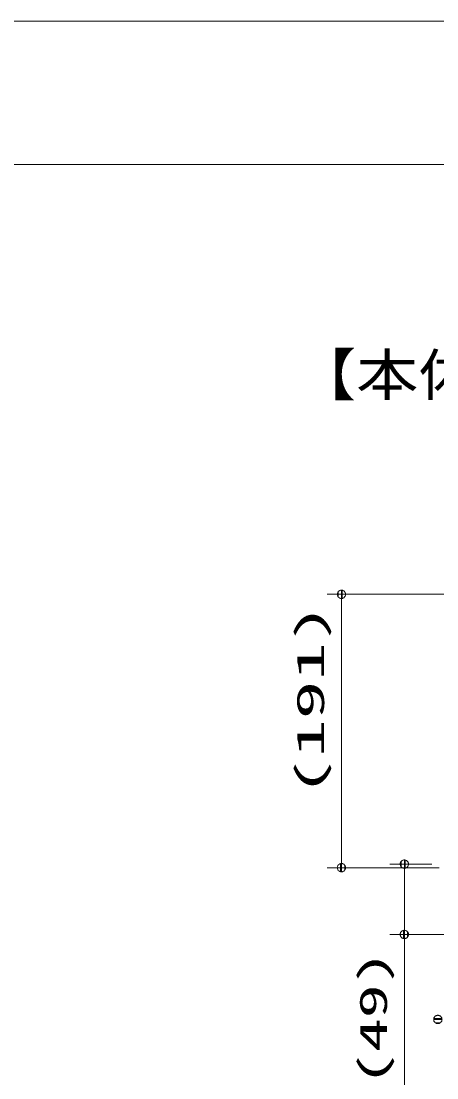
# Model space of a CAD drawing. Units: millimetres on the paper. Extents: x -305 to 305, y -152 to 152.
# Drawn here: x -133.4 to -104.4, y 74.8 to 148.5 of the extents above; entities that cross this region are included whole.
import ezdxf
from ezdxf.enums import TextEntityAlignment as Align

# ---------------------------------------------------------------- set-up
doc = ezdxf.new("R2010")
doc.units = ezdxf.units.MM
for name, color, linetype, lineweight in [('0-2_S3', 7, 'Continuous', 9), ('0-4_0', 7, 'Continuous', 9), ('0-5_図面枠', 3, 'Continuous', 9), ('0-6_DEFPOINTS', 7, 'Continuous', 9)]:
    doc.layers.add(name, color=color, linetype=linetype, lineweight=lineweight)
doc.styles.add('ＭＳ ゴシック', font='')
doc.styles.get('ＭＳ ゴシック').set_extended_font_data('MS Gothic')

# ---------------------------------------------------------------- blocks, each defined once
blk = doc.blocks.new('_DOTSMALL')
at = {"layer": '0-4_0'}
for p, q in [((0.0746, 0.1), (-0.0746, 0.1)), ((0.1223, -0.0248), (-0.1223, -0.0248))]:
    blk.add_line(p, q, dxfattribs=at)
for points in [[(0.125, 0), (0.124, 0.0157), (0.1211, 0.0311), (0.1162, 0.046), (0.1095, 0.0602), (0.1011, 0.0735), (0.0911, 0.0856), (0.0797, 0.0963), (0.067, 0.1055), (0.0532, 0.1131), (0.0386, 0.1189), (0.0234, 0.1228), (0.0078, 0.1248), (-0.0078, 0.1248), (-0.0234, 0.1228), (-0.0386, 0.1189), (-0.0532, 0.1131), (-0.067, 0.1055), (-0.0797, 0.0963), (-0.0911, 0.0856), (-0.1011, 0.0735), (-0.1095, 0.0602), (-0.1162, 0.046), (-0.1211, 0.0311), (-0.124, 0.0157), (-0.125, 0), (0, 0)], [(-0.125, 0), (-0.124, -0.0157), (-0.1211, -0.0311), (-0.1162, -0.046), (-0.1095, -0.0602), (-0.1011, -0.0735), (-0.0911, -0.0856), (-0.0797, -0.0963), (-0.067, -0.1055), (-0.0532, -0.1131), (-0.0386, -0.1189), (-0.0234, -0.1228), (-0.0078, -0.1248), (0.0078, -0.1248), (0.0234, -0.1228), (0.0386, -0.1189), (0.0532, -0.1131), (0.067, -0.1055), (0.0797, -0.0963), (0.0911, -0.0856), (0.1011, -0.0735), (0.1095, -0.0602), (0.1162, -0.046), (0.1211, -0.0311), (0.124, -0.0157), (0.125, 0), (0, 0)]]:
    blk.add_lwpolyline(points, close=True, dxfattribs=at)

msp = doc.modelspace()

# ---------------------------------------------------------------- linework, layer by layer
at = {"layer": '0-2_S3'}
for p, q in [((-84.111, 108.536), (-112.071, 108.536)), ((-111.071, 89.475), (-111.071, 108.536)), ((-104.252, 89.475), (-112.071, 89.475)), ((-104.761, 89.725), (-107.689, 89.725)), ((-106.689, 84.824), (-106.689, 89.725)), ((-106.689, 87.144), (-106.689, 89.464)), ((-79.361, 84.824), (-107.689, 84.824)), ((-106.689, 84.824), (-106.689, 73.304))]:
    msp.add_line(p, q, dxfattribs=at)
at = {"layer": '0-5_図面枠'}
msp.add_lwpolyline([(-291.017, -138.498), (108.983, -138.498), (108.983, 138.502), (-291.017, 138.502)], close=True, dxfattribs=at)
at = {"layer": '0-6_DEFPOINTS'}
msp.add_line((118.983, 148.502), (-301.017, 148.502), dxfattribs=at)

# ---------------------------------------------------------------- block references
at = {"layer": '0-2_S3', "xscale": 2.32, "yscale": 2.32}
for p, rotation in [((-111.071, 108.536), 90), ((-106.689, 89.725), 90), ((-111.071, 89.475), 270), ((-106.689, 84.824), 270), ((-104.352, 78.89), 180)]:
    msp.add_blockref('_DOTSMALL', p, dxfattribs=dict(at, rotation=rotation))

# ---------------------------------------------------------------- texts
at = {"layer": '0-2_S3', "style": 'ＭＳ ゴシック', "width": 1.1}
msp.add_text('【本体外形寸法図】(S=1/10)', height=2.886, dxfattribs=at).set_placement((-114.375, 121.527), align=Align.BOTTOM_LEFT)
at = {"layer": '0-2_S3', "style": 'ＭＳ ゴシック'}
for s, width, p in [('(191)', 2.05, (-111.701, 94.46)), ('(49)', 1.8, (-107.319, 74.264))]:
    msp.add_text(s, height=1.924, rotation=90, dxfattribs=dict(at, width=width)).set_placement(p, align=Align.BOTTOM_LEFT)

doc.saveas('drawing.dxf')
